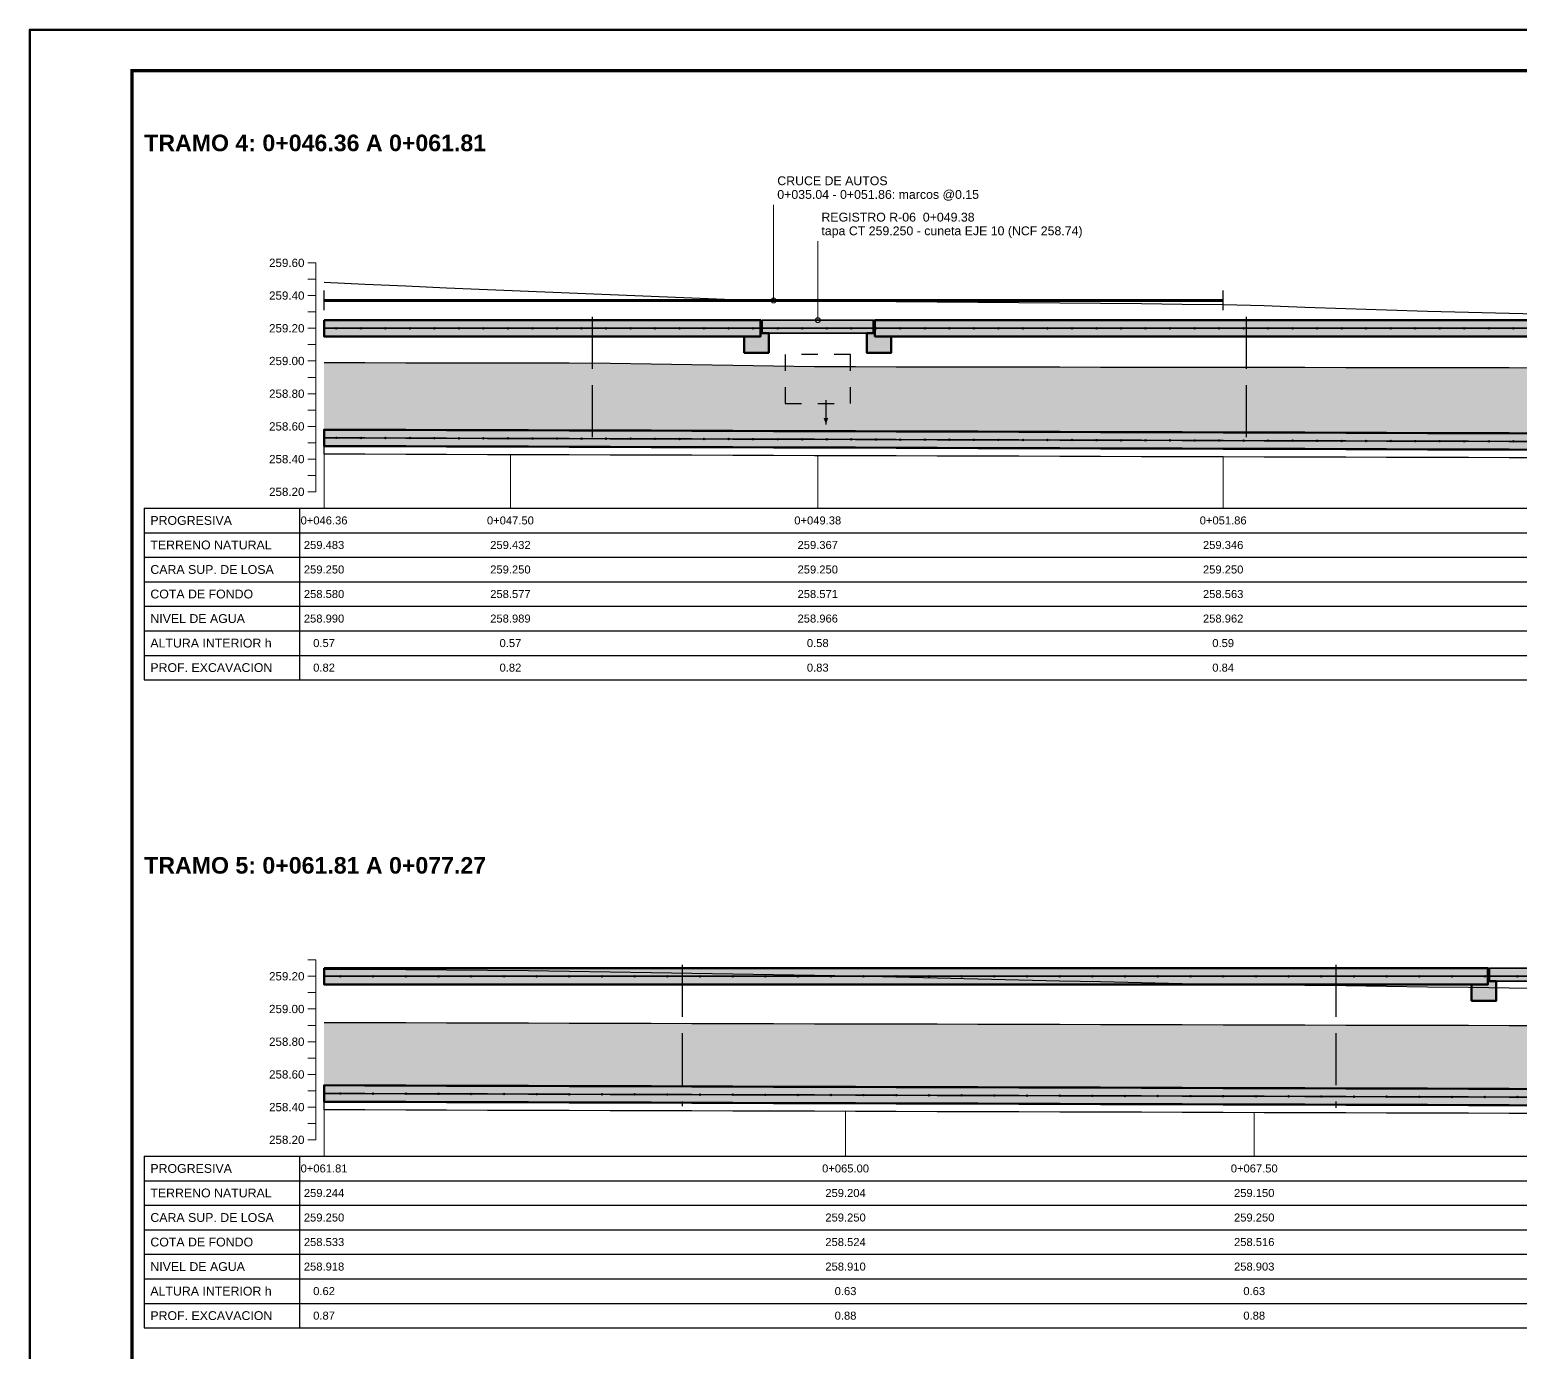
# Model space of a CAD drawing. Header units: metres. Extents: x -573 to 467, y -35 to 119.
# Drawn here: x 86.4 to 95.52, y 6.76 to 14.85 of the extents above; entities that cross this region are included whole.
import ezdxf
from ezdxf.enums import TextEntityAlignment as Align

# ---------------------------------------------------------------- set-up
doc = ezdxf.new("R2010")
doc.units = ezdxf.units.M
doc.header["$LTSCALE"] = 0.25
doc.linetypes.add('DASHED', pattern=[1.524, 1.27, -0.254])
doc.linetypes.add('HIDDEN', pattern=[0.375, 0.25, -0.125])
for name, color, linetype, lineweight in [('ACERO-LONG', 5, 'CONTINUOUS', 35), ('AGUA', 150, 'DASHED', 25), ('CONCRETO', 250, 'CONTINUOUS', 50), ('GRILLA', 9, 'CONTINUOUS', 13), ('LLAMADAS', 30, 'CONTINUOUS', 18), ('MARCO', 7, 'CONTINUOUS', 50), ('REGISTRO', 32, 'CONTINUOUS', 35), ('TITULOS', 160, 'CONTINUOUS', 35)]:
    doc.layers.add(name, color=color, linetype=linetype, lineweight=lineweight)
for name, color, linetype in [('ACERO-PUNTOS', 5, 'CONTINUOUS'), ('CRUCE-VEHICULAR', 30, 'CONTINUOUS'), ('CUNETA-OCULTA', 3, 'HIDDEN'), ('FLUJO', 150, 'CONTINUOUS'), ('GUITARRA', 8, 'CONTINUOUS'), ('JUNTAS', 8, 'DASHED'), ('SOLADO', 8, 'CONTINUOUS'), ('TERRENO-EXISTENTE', 8, 'DASHED'), ('TEXTOS', 7, 'CONTINUOUS')]:
    doc.layers.add(name, color=color, linetype=linetype)
for name, color, linetype, true_color in [('AGUA-RELLENO', 150, 'CONTINUOUS', 0xcde4f6), ('CONCRETO-ACHURADO', 8, 'CONTINUOUS', 0xe2e2e2), ('ISO-TAPA', 255, 'CONTINUOUS', 0xf8f4e6)]:
    doc.layers.add(name, color=color, linetype=linetype, true_color=true_color)
doc.styles.get("Standard").update_dxf_attribs({"font": 'arial.ttf'})
doc.styles.add('TITULOS', font='arialbd.ttf')

# ---------------------------------------------------------------- blocks, each defined once
blk = doc.blocks.new('ACERO-38')
at = {"layer": 'ACERO-PUNTOS'}
h = blk.add_hatch(color=5, dxfattribs=at)
h.dxf.hatch_style = 1
h.paths.add_polyline_path([(-0.00475, 0, 1), (0.00475, 0, 1)])
at = {"layer": 'ACERO-PUNTOS', "color": 5}
blk.add_circle((0, 0), 0.00475, dxfattribs=at)

msp = doc.modelspace()

# ---------------------------------------------------------------- hatches: boundary and pattern name
at = {"layer": 'AGUA-RELLENO', "true_color": 0xcde4f6}
h = msp.add_hatch(color=7, dxfattribs=at)
h.dxf.hatch_style = 1
h.paths.add_polyline_path([(88.2, 12.8151), (88.45, 12.8149), (88.7, 12.8146), (88.95, 12.8144), (89.2, 12.8141), (89.45, 12.8139), (89.7, 12.8136), (89.95, 12.8117), (90.2, 12.8076), (90.45, 12.8036), (90.7, 12.7995), (90.95, 12.7954), (91.2, 12.7913), (91.45, 12.7906), (91.7, 12.7902), (91.95, 12.7898), (92.2, 12.7894), (92.45, 12.789), (92.7, 12.7886), (92.95, 12.7882), (93.2, 12.7878), (93.45, 12.7874), (93.7, 12.787), (93.95, 12.7866), (94.2, 12.7862), (94.45, 12.7859), (94.7, 12.7855), (94.95, 12.7851), (95.2, 12.7847), (95.45, 12.7843), (95.7, 12.7839), (95.84, 12.7837), (95.95, 12.7835), (96.2, 12.7832), (96.45, 12.7828), (96.7, 12.7824), (96.95, 12.782), (97.2, 12.7817), (97.45, 12.7813), (97.7, 12.7809), (97.95, 12.7805), (98.2, 12.7802), (98.45, 12.7798), (98.7, 12.7795), (98.95, 12.7791), (99.2, 12.7787), (99.45, 12.7784), (99.7, 12.778), (99.95, 12.7776), (100.2, 12.7773), (100.45, 12.7769), (100.7, 12.7766), (100.95, 12.7762), (101.2, 12.7759), (101.45, 12.7755), (101.7, 12.7752), (101.84, 12.775), (101.95, 12.7548), (102.2, 12.747), (102.45, 12.7463), (102.7, 12.7457), (102.95, 12.745), (103.2, 12.7444), (103.45, 12.7437), (103.65, 12.7432), (103.65, 12.3583), (103.45, 12.3589), (103.2, 12.3597), (102.95, 12.3605), (102.7, 12.3612), (102.45, 12.362), (102.2, 12.3627), (101.95, 12.3635), (101.84, 12.3638), (101.7, 12.3642), (101.45, 12.365), (101.2, 12.3657), (100.95, 12.3665), (100.7, 12.3673), (100.45, 12.368), (100.2, 12.3688), (99.95, 12.3695), (99.7, 12.3703), (99.45, 12.371), (99.2, 12.3718), (98.95, 12.3725), (98.7, 12.3733), (98.45, 12.374), (98.2, 12.3748), (97.95, 12.3756), (97.7, 12.3763), (97.45, 12.3771), (97.2, 12.3778), (96.95, 12.3786), (96.7, 12.3793), (96.45, 12.3801), (96.2, 12.3808), (95.95, 12.3816), (95.84, 12.3819), (95.7, 12.3824), (95.45, 12.3831), (95.2, 12.3839), (94.95, 12.3846), (94.7, 12.3854), (94.45, 12.3861), (94.2, 12.3869), (93.95, 12.3876), (93.7, 12.3884), (93.45, 12.3891), (93.2, 12.3899), (92.95, 12.3907), (92.7, 12.3914), (92.45, 12.3922), (92.2, 12.3929), (91.95, 12.3937), (91.7, 12.3944), (91.45, 12.3952), (91.2, 12.3959), (90.95, 12.3967), (90.7, 12.3975), (90.45, 12.3982), (90.2, 12.399), (89.95, 12.3997), (89.7, 12.4005), (89.45, 12.4012), (89.2, 12.402), (88.95, 12.4027), (88.7, 12.4035), (88.45, 12.4042), (88.2, 12.405)])
h = msp.add_hatch(color=7, dxfattribs=at)
h.dxf.hatch_style = 1
h.paths.add_polyline_path([(88.2, 8.7807), (88.45, 8.78), (88.7, 8.7794), (88.95, 8.7787), (89.2, 8.7781), (89.45, 8.7774), (89.7, 8.7767), (89.95, 8.7761), (90.2, 8.7754), (90.45, 8.7747), (90.7, 8.7741), (90.95, 8.7735), (91.2, 8.7728), (91.45, 8.7722), (91.7, 8.7716), (91.95, 8.7709), (92.2, 8.7703), (92.45, 8.7696), (92.7, 8.769), (92.95, 8.7684), (93.2, 8.7677), (93.45, 8.7671), (93.7, 8.7665), (93.95, 8.7658), (94.2, 8.7652), (94.45, 8.7646), (94.7, 8.7639), (94.95, 8.7633), (95.2, 8.7627), (95.45, 8.7621), (95.7, 8.7615), (95.95, 8.7609), (96.2, 8.7603), (96.45, 8.7597), (96.7, 8.759), (96.95, 8.7584), (97.2, 8.7578), (97.45, 8.7572), (97.7, 8.7566), (97.95, 8.756), (98.2, 8.7554), (98.45, 8.7548), (98.7, 8.7541), (98.95, 8.7535), (99.2, 8.7529), (99.45, 8.7523), (99.7, 8.7517), (99.95, 8.7511), (100.2, 8.7505), (100.45, 8.7499), (100.7, 8.7493), (100.95, 8.7487), (101.2, 8.7481), (101.45, 8.7475), (101.7, 8.7469), (101.95, 8.7463), (102.2, 8.7457), (102.45, 8.7452), (102.7, 8.7446), (102.95, 8.744), (103.2, 8.7434), (103.45, 8.7429), (103.66, 8.7424), (103.66, 8.3492), (103.45, 8.3498), (103.2, 8.3505), (102.95, 8.3513), (102.7, 8.3521), (102.45, 8.3528), (102.2, 8.3536), (101.95, 8.3543), (101.7, 8.3551), (101.45, 8.3558), (101.2, 8.3566), (100.95, 8.3573), (100.7, 8.3581), (100.45, 8.3589), (100.2, 8.3596), (99.95, 8.3604), (99.7, 8.3611), (99.45, 8.3619), (99.2, 8.3626), (98.95, 8.3634), (98.7, 8.3641), (98.45, 8.3649), (98.2, 8.3656), (97.95, 8.3664), (97.7, 8.3672), (97.45, 8.3679), (97.2, 8.3687), (96.95, 8.3694), (96.7, 8.3702), (96.45, 8.3709), (96.2, 8.3717), (95.95, 8.3724), (95.7, 8.3732), (95.45, 8.3739), (95.2, 8.3747), (94.95, 8.3755), (94.7, 8.3762), (94.45, 8.377), (94.2, 8.3777), (93.95, 8.3785), (93.7, 8.3792), (93.45, 8.38), (93.2, 8.3807), (92.95, 8.3815), (92.7, 8.3823), (92.45, 8.383), (92.2, 8.3838), (91.95, 8.3845), (91.7, 8.3853), (91.45, 8.386), (91.2, 8.3868), (90.95, 8.3875), (90.7, 8.3883), (90.45, 8.389), (90.2, 8.3898), (89.95, 8.3906), (89.7, 8.3913), (89.45, 8.3921), (89.2, 8.3928), (88.95, 8.3936), (88.7, 8.3943), (88.45, 8.3951), (88.2, 8.3958)])
at = {"layer": 'CONCRETO-ACHURADO', "true_color": 0xe2e2e2}
h = msp.add_hatch(color=7, dxfattribs=at)
h.dxf.hatch_style = 1
h.paths.add_polyline_path([(88.2, 13.075), (88.45, 13.075), (88.7, 13.075), (88.95, 13.075), (89.2, 13.075), (89.45, 13.075), (89.7, 13.075), (89.95, 13.075), (90.2, 13.075), (90.45, 13.075), (90.7, 13.075), (90.87, 13.075), (90.87, 12.975), (90.7, 12.975), (90.45, 12.975), (90.2, 12.975), (89.95, 12.975), (89.7, 12.975), (89.45, 12.975), (89.2, 12.975), (88.95, 12.975), (88.7, 12.975), (88.45, 12.975), (88.2, 12.975)])
h = msp.add_hatch(color=7, dxfattribs=at)
h.dxf.hatch_style = 1
h.paths.add_polyline_path([(91.57, 13.075), (91.7, 13.075), (91.95, 13.075), (92.2, 13.075), (92.45, 13.075), (92.7, 13.075), (92.95, 13.075), (93.2, 13.075), (93.45, 13.075), (93.7, 13.075), (93.95, 13.075), (94.2, 13.075), (94.45, 13.075), (94.7, 13.075), (94.95, 13.075), (95.2, 13.075), (95.45, 13.075), (95.7, 13.075), (95.84, 13.075), (95.84, 12.975), (95.7, 12.975), (95.45, 12.975), (95.2, 12.975), (94.95, 12.975), (94.7, 12.975), (94.45, 12.975), (94.2, 12.975), (93.95, 12.975), (93.7, 12.975), (93.45, 12.975), (93.2, 12.975), (92.95, 12.975), (92.7, 12.975), (92.45, 12.975), (92.2, 12.975), (91.95, 12.975), (91.7, 12.975), (91.57, 12.975)])
h = msp.add_hatch(color=7, dxfattribs=at)
h.dxf.hatch_style = 1
h.paths.add_polyline_path([(90.92, 12.995), (90.87, 12.995), (90.87, 12.975), (90.77, 12.975), (90.77, 12.875), (90.92, 12.875)])
h = msp.add_hatch(color=7, dxfattribs=at)
h.dxf.hatch_style = 1
h.paths.add_polyline_path([(91.52, 12.995), (91.57, 12.995), (91.57, 12.975), (91.67, 12.975), (91.67, 12.875), (91.52, 12.875)])
h = msp.add_hatch(color=7, dxfattribs=at)
h.dxf.hatch_style = 1
h.paths.add_polyline_path([(88.2, 12.405), (88.45, 12.4042), (88.7, 12.4035), (88.95, 12.4027), (89.2, 12.402), (89.45, 12.4012), (89.7, 12.4005), (89.95, 12.3997), (90.2, 12.399), (90.45, 12.3982), (90.7, 12.3975), (90.95, 12.3967), (91.2, 12.3959), (91.45, 12.3952), (91.7, 12.3944), (91.95, 12.3937), (92.2, 12.3929), (92.45, 12.3922), (92.7, 12.3914), (92.95, 12.3907), (93.2, 12.3899), (93.45, 12.3891), (93.7, 12.3884), (93.95, 12.3876), (94.2, 12.3869), (94.45, 12.3861), (94.7, 12.3854), (94.95, 12.3846), (95.2, 12.3839), (95.45, 12.3831), (95.7, 12.3824), (95.84, 12.3819), (95.84, 12.2819), (95.7, 12.2824), (95.45, 12.2831), (95.2, 12.2839), (94.95, 12.2846), (94.7, 12.2854), (94.45, 12.2861), (94.2, 12.2869), (93.95, 12.2876), (93.7, 12.2884), (93.45, 12.2891), (93.2, 12.2899), (92.95, 12.2907), (92.7, 12.2914), (92.45, 12.2922), (92.2, 12.2929), (91.95, 12.2937), (91.7, 12.2944), (91.45, 12.2952), (91.2, 12.2959), (90.95, 12.2967), (90.7, 12.2975), (90.45, 12.2982), (90.2, 12.299), (89.95, 12.2997), (89.7, 12.3005), (89.45, 12.3012), (89.2, 12.302), (88.95, 12.3027), (88.7, 12.3035), (88.45, 12.3042), (88.2, 12.305)])
h = msp.add_hatch(color=7, dxfattribs=at)
h.dxf.hatch_style = 1
h.paths.add_polyline_path([(88.2, 9.1125), (88.45, 9.1125), (88.7, 9.1125), (88.95, 9.1125), (89.2, 9.1125), (89.45, 9.1125), (89.7, 9.1125), (89.95, 9.1125), (90.2, 9.1125), (90.45, 9.1125), (90.7, 9.1125), (90.95, 9.1125), (91.2, 9.1125), (91.45, 9.1125), (91.7, 9.1125), (91.95, 9.1125), (92.2, 9.1125), (92.45, 9.1125), (92.7, 9.1125), (92.95, 9.1125), (93.2, 9.1125), (93.45, 9.1125), (93.7, 9.1125), (93.95, 9.1125), (94.2, 9.1125), (94.45, 9.1125), (94.7, 9.1125), (94.95, 9.1125), (95.2, 9.1125), (95.32, 9.1125), (95.32, 9.0125), (95.2, 9.0125), (94.95, 9.0125), (94.7, 9.0125), (94.45, 9.0125), (94.2, 9.0125), (93.95, 9.0125), (93.7, 9.0125), (93.45, 9.0125), (93.2, 9.0125), (92.95, 9.0125), (92.7, 9.0125), (92.45, 9.0125), (92.2, 9.0125), (91.95, 9.0125), (91.7, 9.0125), (91.45, 9.0125), (91.2, 9.0125), (90.95, 9.0125), (90.7, 9.0125), (90.45, 9.0125), (90.2, 9.0125), (89.95, 9.0125), (89.7, 9.0125), (89.45, 9.0125), (89.2, 9.0125), (88.95, 9.0125), (88.7, 9.0125), (88.45, 9.0125), (88.2, 9.0125)])
h = msp.add_hatch(color=7, dxfattribs=at)
h.dxf.hatch_style = 1
h.paths.add_polyline_path([(95.37, 9.0325), (95.32, 9.0325), (95.32, 9.0125), (95.22, 9.0125), (95.22, 8.9125), (95.37, 8.9125)])
h = msp.add_hatch(color=7, dxfattribs=at)
h.dxf.hatch_style = 1
h.paths.add_polyline_path([(88.2, 8.3958), (88.45, 8.3951), (88.7, 8.3943), (88.95, 8.3936), (89.2, 8.3928), (89.45, 8.3921), (89.7, 8.3913), (89.95, 8.3906), (90.2, 8.3898), (90.45, 8.389), (90.7, 8.3883), (90.95, 8.3875), (91.2, 8.3868), (91.45, 8.386), (91.7, 8.3853), (91.95, 8.3845), (92.2, 8.3838), (92.45, 8.383), (92.7, 8.3823), (92.95, 8.3815), (93.2, 8.3807), (93.45, 8.38), (93.7, 8.3792), (93.95, 8.3785), (94.2, 8.3777), (94.45, 8.377), (94.7, 8.3762), (94.95, 8.3755), (95.2, 8.3747), (95.45, 8.3739), (95.7, 8.3732), (95.95, 8.3724), (96.2, 8.3717), (96.45, 8.3709), (96.7, 8.3702), (96.95, 8.3694), (97.2, 8.3687), (97.45, 8.3679), (97.7, 8.3672), (97.95, 8.3664), (98.2, 8.3656), (98.45, 8.3649), (98.7, 8.3641), (98.95, 8.3634), (99.2, 8.3626), (99.45, 8.3619), (99.7, 8.3611), (99.95, 8.3604), (100.2, 8.3596), (100.45, 8.3589), (100.7, 8.3581), (100.95, 8.3573), (101.2, 8.3566), (101.45, 8.3558), (101.7, 8.3551), (101.95, 8.3543), (102.2, 8.3536), (102.45, 8.3528), (102.7, 8.3521), (102.95, 8.3513), (103.2, 8.3505), (103.45, 8.3498), (103.66, 8.3492), (103.66, 8.2492), (103.45, 8.2498), (103.2, 8.2505), (102.95, 8.2513), (102.7, 8.2521), (102.45, 8.2528), (102.2, 8.2536), (101.95, 8.2543), (101.7, 8.2551), (101.45, 8.2558), (101.2, 8.2566), (100.95, 8.2573), (100.7, 8.2581), (100.45, 8.2589), (100.2, 8.2596), (99.95, 8.2604), (99.7, 8.2611), (99.45, 8.2619), (99.2, 8.2626), (98.95, 8.2634), (98.7, 8.2641), (98.45, 8.2649), (98.2, 8.2656), (97.95, 8.2664), (97.7, 8.2672), (97.45, 8.2679), (97.2, 8.2687), (96.95, 8.2694), (96.7, 8.2702), (96.45, 8.2709), (96.2, 8.2717), (95.95, 8.2724), (95.7, 8.2732), (95.45, 8.2739), (95.2, 8.2747), (94.95, 8.2755), (94.7, 8.2762), (94.45, 8.277), (94.2, 8.2777), (93.95, 8.2785), (93.7, 8.2792), (93.45, 8.28), (93.2, 8.2807), (92.95, 8.2815), (92.7, 8.2823), (92.45, 8.283), (92.2, 8.2838), (91.95, 8.2845), (91.7, 8.2853), (91.45, 8.286), (91.2, 8.2868), (90.95, 8.2875), (90.7, 8.2883), (90.45, 8.289), (90.2, 8.2898), (89.95, 8.2906), (89.7, 8.2913), (89.45, 8.2921), (89.2, 8.2928), (88.95, 8.2936), (88.7, 8.2943), (88.45, 8.2951), (88.2, 8.2958)])
at = {"layer": 'ISO-TAPA', "true_color": 0xf8f4e6}
h = msp.add_hatch(color=7, dxfattribs=at)
h.dxf.hatch_style = 1
h.paths.add_polyline_path([(90.88, 13.075), (91.56, 13.075), (91.56, 12.995), (90.88, 12.995)])
h = msp.add_hatch(color=7, dxfattribs=at)
h.dxf.hatch_style = 1
h.paths.add_polyline_path([(95.33, 9.1125), (96.01, 9.1125), (96.01, 9.0325), (95.33, 9.0325)])

# ---------------------------------------------------------------- linework, layer by layer
at = {"layer": 'ACERO-LONG'}
for points in [[(88.2, 13.025), (88.45, 13.025), (88.7, 13.025), (88.95, 13.025), (89.2, 13.025), (89.45, 13.025), (89.7, 13.025), (89.95, 13.025), (90.2, 13.025), (90.45, 13.025), (90.7, 13.025), (90.95, 13.025), (91.2, 13.025), (91.45, 13.025), (91.7, 13.025), (91.95, 13.025), (92.2, 13.025), (92.45, 13.025), (92.7, 13.025), (92.95, 13.025), (93.2, 13.025), (93.45, 13.025), (93.7, 13.025), (93.95, 13.025), (94.2, 13.025), (94.45, 13.025), (94.7, 13.025), (94.95, 13.025), (95.2, 13.025), (95.45, 13.025), (95.7, 13.025)], [(88.2, 12.355), (88.45, 12.3542), (88.7, 12.3535), (88.95, 12.3527), (89.2, 12.352), (89.45, 12.3512), (89.7, 12.3505), (89.95, 12.3497), (90.2, 12.349), (90.45, 12.3482), (90.7, 12.3475), (90.95, 12.3467), (91.2, 12.3459), (91.45, 12.3452), (91.7, 12.3444), (91.95, 12.3437), (92.2, 12.3429), (92.45, 12.3422), (92.7, 12.3414), (92.95, 12.3407), (93.2, 12.3399), (93.45, 12.3391), (93.7, 12.3384), (93.95, 12.3376), (94.2, 12.3369), (94.45, 12.3361), (94.7, 12.3354), (94.95, 12.3346), (95.2, 12.3339), (95.45, 12.3331), (95.7, 12.3324)], [(88.2, 9.0625), (88.45, 9.0625), (88.7, 9.0625), (88.95, 9.0625), (89.2, 9.0625), (89.45, 9.0625), (89.7, 9.0625), (89.95, 9.0625), (90.2, 9.0625), (90.45, 9.0625), (90.7, 9.0625), (90.95, 9.0625), (91.2, 9.0625), (91.45, 9.0625), (91.7, 9.0625), (91.95, 9.0625), (92.2, 9.0625), (92.45, 9.0625), (92.7, 9.0625), (92.95, 9.0625), (93.2, 9.0625), (93.45, 9.0625), (93.7, 9.0625), (93.95, 9.0625), (94.2, 9.0625), (94.45, 9.0625), (94.7, 9.0625), (94.95, 9.0625), (95.2, 9.0625), (95.45, 9.0625), (95.7, 9.0625)], [(88.2, 8.3458), (88.45, 8.3451), (88.7, 8.3443), (88.95, 8.3436), (89.2, 8.3428), (89.45, 8.3421), (89.7, 8.3413), (89.95, 8.3406), (90.2, 8.3398), (90.45, 8.339), (90.7, 8.3383), (90.95, 8.3375), (91.2, 8.3368), (91.45, 8.336), (91.7, 8.3353), (91.95, 8.3345), (92.2, 8.3338), (92.45, 8.333), (92.7, 8.3323), (92.95, 8.3315), (93.2, 8.3307), (93.45, 8.33), (93.7, 8.3292), (93.95, 8.3285), (94.2, 8.3277), (94.45, 8.327), (94.7, 8.3262), (94.95, 8.3255), (95.2, 8.3247), (95.45, 8.3239), (95.7, 8.3232)]]:
    msp.add_lwpolyline(points, dxfattribs=at)
at = {"layer": 'AGUA'}
for points in [[(88.2, 12.8151), (88.45, 12.8149), (88.7, 12.8146), (88.95, 12.8144), (89.2, 12.8141), (89.45, 12.8139), (89.7, 12.8136), (89.95, 12.8117), (90.2, 12.8076), (90.45, 12.8036), (90.7, 12.7995), (90.95, 12.7954), (91.2, 12.7913), (91.45, 12.7906), (91.7, 12.7902), (91.95, 12.7898), (92.2, 12.7894), (92.45, 12.789), (92.7, 12.7886), (92.95, 12.7882), (93.2, 12.7878), (93.45, 12.7874), (93.7, 12.787), (93.95, 12.7866), (94.2, 12.7862), (94.45, 12.7859), (94.7, 12.7855), (94.95, 12.7851), (95.2, 12.7847), (95.45, 12.7843), (95.7, 12.7839)], [(88.2, 8.7807), (88.45, 8.78), (88.7, 8.7794), (88.95, 8.7787), (89.2, 8.7781), (89.45, 8.7774), (89.7, 8.7767), (89.95, 8.7761), (90.2, 8.7754), (90.45, 8.7747), (90.7, 8.7741), (90.95, 8.7735), (91.2, 8.7728), (91.45, 8.7722), (91.7, 8.7716), (91.95, 8.7709), (92.2, 8.7703), (92.45, 8.7696), (92.7, 8.769), (92.95, 8.7684), (93.2, 8.7677), (93.45, 8.7671), (93.7, 8.7665), (93.95, 8.7658), (94.2, 8.7652), (94.45, 8.7646), (94.7, 8.7639), (94.95, 8.7633), (95.2, 8.7627), (95.45, 8.7621), (95.7, 8.7615)]]:
    msp.add_lwpolyline(points, dxfattribs=at)
at = {"layer": 'CONCRETO'}
for points in [[(88.2, 13.075), (88.45, 13.075), (88.7, 13.075), (88.95, 13.075), (89.2, 13.075), (89.45, 13.075), (89.7, 13.075), (89.95, 13.075), (90.2, 13.075), (90.45, 13.075), (90.7, 13.075), (90.87, 13.075), (90.87, 12.975), (90.7, 12.975), (90.45, 12.975), (90.2, 12.975), (89.95, 12.975), (89.7, 12.975), (89.45, 12.975), (89.2, 12.975), (88.95, 12.975), (88.7, 12.975), (88.45, 12.975), (88.2, 12.975)], [(90.92, 12.995), (90.87, 12.995), (90.87, 12.975), (90.77, 12.975), (90.77, 12.875), (90.92, 12.875)], [(91.52, 12.995), (91.57, 12.995), (91.57, 12.975), (91.67, 12.975), (91.67, 12.875), (91.52, 12.875)], [(88.2, 9.1125), (88.45, 9.1125), (88.7, 9.1125), (88.95, 9.1125), (89.2, 9.1125), (89.45, 9.1125), (89.7, 9.1125), (89.95, 9.1125), (90.2, 9.1125), (90.45, 9.1125), (90.7, 9.1125), (90.95, 9.1125), (91.2, 9.1125), (91.45, 9.1125), (91.7, 9.1125), (91.95, 9.1125), (92.2, 9.1125), (92.45, 9.1125), (92.7, 9.1125), (92.95, 9.1125), (93.2, 9.1125), (93.45, 9.1125), (93.7, 9.1125), (93.95, 9.1125), (94.2, 9.1125), (94.45, 9.1125), (94.7, 9.1125), (94.95, 9.1125), (95.2, 9.1125), (95.32, 9.1125), (95.32, 9.0125), (95.2, 9.0125), (94.95, 9.0125), (94.7, 9.0125), (94.45, 9.0125), (94.2, 9.0125), (93.95, 9.0125), (93.7, 9.0125), (93.45, 9.0125), (93.2, 9.0125), (92.95, 9.0125), (92.7, 9.0125), (92.45, 9.0125), (92.2, 9.0125), (91.95, 9.0125), (91.7, 9.0125), (91.45, 9.0125), (91.2, 9.0125), (90.95, 9.0125), (90.7, 9.0125), (90.45, 9.0125), (90.2, 9.0125), (89.95, 9.0125), (89.7, 9.0125), (89.45, 9.0125), (89.2, 9.0125), (88.95, 9.0125), (88.7, 9.0125), (88.45, 9.0125), (88.2, 9.0125)], [(95.37, 9.0325), (95.32, 9.0325), (95.32, 9.0125), (95.22, 9.0125), (95.22, 8.9125), (95.37, 8.9125)]]:
    msp.add_lwpolyline(points, close=True, dxfattribs=at)
for points in [[(95.7, 12.975), (95.45, 12.975), (95.2, 12.975), (94.95, 12.975), (94.7, 12.975), (94.45, 12.975), (94.2, 12.975), (93.95, 12.975), (93.7, 12.975), (93.45, 12.975), (93.2, 12.975), (92.95, 12.975), (92.7, 12.975), (92.45, 12.975), (92.2, 12.975), (91.95, 12.975), (91.7, 12.975), (91.57, 12.975), (91.57, 13.075), (91.7, 13.075), (91.95, 13.075), (92.2, 13.075), (92.45, 13.075), (92.7, 13.075), (92.95, 13.075), (93.2, 13.075), (93.45, 13.075), (93.7, 13.075), (93.95, 13.075), (94.2, 13.075), (94.45, 13.075), (94.7, 13.075), (94.95, 13.075), (95.2, 13.075), (95.45, 13.075), (95.7, 13.075)], [(95.7, 12.2824), (95.45, 12.2831), (95.2, 12.2839), (94.95, 12.2846), (94.7, 12.2854), (94.45, 12.2861), (94.2, 12.2869), (93.95, 12.2876), (93.7, 12.2884), (93.45, 12.2891), (93.2, 12.2899), (92.95, 12.2907), (92.7, 12.2914), (92.45, 12.2922), (92.2, 12.2929), (91.95, 12.2937), (91.7, 12.2944), (91.45, 12.2952), (91.2, 12.2959), (90.95, 12.2967), (90.7, 12.2975), (90.45, 12.2982), (90.2, 12.299), (89.95, 12.2997), (89.7, 12.3005), (89.45, 12.3012), (89.2, 12.302), (88.95, 12.3027), (88.7, 12.3035), (88.45, 12.3042), (88.2, 12.305), (88.2, 12.405), (88.45, 12.4042), (88.7, 12.4035), (88.95, 12.4027), (89.2, 12.402), (89.45, 12.4012), (89.7, 12.4005), (89.95, 12.3997), (90.2, 12.399), (90.45, 12.3982), (90.7, 12.3975), (90.95, 12.3967), (91.2, 12.3959), (91.45, 12.3952), (91.7, 12.3944), (91.95, 12.3937), (92.2, 12.3929), (92.45, 12.3922), (92.7, 12.3914), (92.95, 12.3907), (93.2, 12.3899), (93.45, 12.3891), (93.7, 12.3884), (93.95, 12.3876), (94.2, 12.3869), (94.45, 12.3861), (94.7, 12.3854), (94.95, 12.3846), (95.2, 12.3839), (95.45, 12.3831), (95.7, 12.3824)], [(95.7, 8.2732), (95.45, 8.2739), (95.2, 8.2747), (94.95, 8.2755), (94.7, 8.2762), (94.45, 8.277), (94.2, 8.2777), (93.95, 8.2785), (93.7, 8.2792), (93.45, 8.28), (93.2, 8.2807), (92.95, 8.2815), (92.7, 8.2823), (92.45, 8.283), (92.2, 8.2838), (91.95, 8.2845), (91.7, 8.2853), (91.45, 8.286), (91.2, 8.2868), (90.95, 8.2875), (90.7, 8.2883), (90.45, 8.289), (90.2, 8.2898), (89.95, 8.2906), (89.7, 8.2913), (89.45, 8.2921), (89.2, 8.2928), (88.95, 8.2936), (88.7, 8.2943), (88.45, 8.2951), (88.2, 8.2958), (88.2, 8.3958), (88.45, 8.3951), (88.7, 8.3943), (88.95, 8.3936), (89.2, 8.3928), (89.45, 8.3921), (89.7, 8.3913), (89.95, 8.3906), (90.2, 8.3898), (90.45, 8.389), (90.7, 8.3883), (90.95, 8.3875), (91.2, 8.3868), (91.45, 8.386), (91.7, 8.3853), (91.95, 8.3845), (92.2, 8.3838), (92.45, 8.383), (92.7, 8.3823), (92.95, 8.3815), (93.2, 8.3807), (93.45, 8.38), (93.7, 8.3792), (93.95, 8.3785), (94.2, 8.3777), (94.45, 8.377), (94.7, 8.3762), (94.95, 8.3755), (95.2, 8.3747), (95.45, 8.3739), (95.7, 8.3732)]]:
    msp.add_lwpolyline(points, dxfattribs=at)
at = {"layer": 'CRUCE-VEHICULAR'}
for p, q in [((88.2, 13.135), (88.2, 13.255)), ((93.7, 13.135), (93.7, 13.255))]:
    msp.add_line(p, q, dxfattribs=at)
at = {"layer": 'CRUCE-VEHICULAR', "const_width": 0.02}
msp.add_lwpolyline([(88.2, 13.195), (93.7, 13.195)], dxfattribs=at)
at = {"layer": 'CUNETA-OCULTA'}
msp.add_lwpolyline([(91.02, 12.565), (91.42, 12.565), (91.42, 12.865), (91.02, 12.865)], close=True, dxfattribs=at)
at = {"layer": 'FLUJO'}
msp.add_line((91.27, 12.585), (91.27, 12.4359), dxfattribs=at)
msp.add_solid([(91.27, 12.4359), (91.284, 12.4759), (91.256, 12.4759)], dxfattribs=at)
at = {"layer": 'GRILLA'}
for p, q in [((88.1, 13.425), (88.15, 13.425)), ((88.15, 12.025), (88.15, 13.425)), ((88.1, 13.325), (88.15, 13.325)), ((88.1, 13.225), (88.15, 13.225)), ((88.1, 13.125), (88.15, 13.125)), ((88.1, 13.025), (88.15, 13.025)), ((88.1, 12.925), (88.15, 12.925)), ((88.1, 12.825), (88.15, 12.825)), ((88.1, 12.725), (88.15, 12.725)), ((88.1, 12.625), (88.15, 12.625)), ((88.1, 12.525), (88.15, 12.525)), ((88.1, 12.425), (88.15, 12.425)), ((88.1, 12.325), (88.15, 12.325)), ((88.1, 12.225), (88.15, 12.225)), ((88.2, 11.925), (88.2, 12.255)), ((89.34, 11.925), (89.34, 12.2516)), ((91.22, 11.925), (91.22, 12.2459)), ((93.7, 11.925), (93.7, 12.2384)), ((88.1, 12.125), (88.15, 12.125)), ((88.1, 12.025), (88.15, 12.025)), ((88.1, 9.1625), (88.15, 9.1625)), ((88.15, 8.0625), (88.15, 9.1625)), ((88.1, 9.0625), (88.15, 9.0625)), ((88.1, 8.9625), (88.15, 8.9625)), ((88.1, 8.8625), (88.15, 8.8625)), ((88.1, 8.7625), (88.15, 8.7625)), ((88.1, 8.6625), (88.15, 8.6625)), ((88.1, 8.5625), (88.15, 8.5625)), ((88.1, 8.4625), (88.15, 8.4625)), ((88.1, 8.3625), (88.15, 8.3625)), ((88.1, 8.2625), (88.15, 8.2625)), ((88.2, 7.9625), (88.2, 8.2458)), ((91.39, 7.9625), (91.39, 8.2362)), ((93.89, 7.9625), (93.89, 8.2287)), ((88.1, 8.1625), (88.15, 8.1625)), ((88.1, 8.0625), (88.15, 8.0625))]:
    msp.add_line(p, q, dxfattribs=at)
at = {"layer": 'GUITARRA'}
for p, q in [((87.1, 11.925), (103.65, 11.925)), ((87.1, 11.925), (87.1, 10.875)), ((88.05, 11.925), (88.05, 10.875)), ((87.1, 11.775), (103.65, 11.775)), ((87.1, 11.625), (103.65, 11.625)), ((87.1, 11.475), (103.65, 11.475)), ((87.1, 11.325), (103.65, 11.325)), ((87.1, 11.175), (103.65, 11.175)), ((87.1, 11.025), (103.65, 11.025)), ((87.1, 10.875), (103.65, 10.875)), ((87.1, 7.9625), (103.66, 7.9625)), ((87.1, 7.9625), (87.1, 6.9125)), ((88.05, 7.9625), (88.05, 6.9125)), ((87.1, 7.8125), (103.66, 7.8125)), ((87.1, 7.6625), (103.66, 7.6625)), ((87.1, 7.5125), (103.66, 7.5125)), ((87.1, 7.3625), (103.66, 7.3625)), ((87.1, 7.2125), (103.66, 7.2125)), ((87.1, 7.0625), (103.66, 7.0625)), ((87.1, 6.9125), (103.66, 6.9125))]:
    msp.add_line(p, q, dxfattribs=at)
at = {"layer": 'JUNTAS'}
for p, q in [((89.84, 13.095), (89.84, 12.28)), ((93.84, 13.095), (93.84, 12.268)), ((90.39, 9.1325), (90.39, 8.2692)), ((94.39, 9.1325), (94.39, 8.2572))]:
    msp.add_line(p, q, dxfattribs=at)
at = {"layer": 'LLAMADAS'}
for p, q in [((90.95, 13.195), (90.95, 13.7801)), ((91.22, 13.075), (91.22, 13.5577))]:
    msp.add_line(p, q, dxfattribs=at)
for centre in [(90.95, 13.195), (91.22, 13.075)]:
    msp.add_circle(centre, 0.015, dxfattribs=at)
at = {"layer": 'MARCO'}
msp.add_lwpolyline([(86.4, 0), (107.425, 0), (107.425, 14.85), (86.4, 14.85)], close=True, dxfattribs=at)
at = {"layer": 'MARCO', "const_width": 0.02}
msp.add_lwpolyline([(87.025, 0.25), (107.175, 0.25), (107.175, 14.6), (87.025, 14.6)], close=True, dxfattribs=at)
at = {"layer": 'REGISTRO'}
for points in [[(90.88, 13.075), (91.56, 13.075), (91.56, 12.995), (90.88, 12.995)], [(95.33, 9.1125), (96.01, 9.1125), (96.01, 9.0325), (95.33, 9.0325)]]:
    msp.add_lwpolyline(points, close=True, dxfattribs=at)
at = {"layer": 'SOLADO'}
for points in [[(95.7, 12.2324), (95.45, 12.2331), (95.2, 12.2339), (94.95, 12.2346), (94.7, 12.2354), (94.45, 12.2361), (94.2, 12.2369), (93.95, 12.2376), (93.7, 12.2384), (93.45, 12.2391), (93.2, 12.2399), (92.95, 12.2407), (92.7, 12.2414), (92.45, 12.2422), (92.2, 12.2429), (91.95, 12.2437), (91.7, 12.2444), (91.45, 12.2452), (91.2, 12.2459), (90.95, 12.2467), (90.7, 12.2475), (90.45, 12.2482), (90.2, 12.249), (89.95, 12.2497), (89.7, 12.2505), (89.45, 12.2512), (89.2, 12.252), (88.95, 12.2527), (88.7, 12.2535), (88.45, 12.2542), (88.2, 12.255), (88.2, 12.305), (88.45, 12.3042), (88.7, 12.3035), (88.95, 12.3027), (89.2, 12.302), (89.45, 12.3012), (89.7, 12.3005), (89.95, 12.2997), (90.2, 12.299), (90.45, 12.2982), (90.7, 12.2975), (90.95, 12.2967), (91.2, 12.2959), (91.45, 12.2952), (91.7, 12.2944), (91.95, 12.2937), (92.2, 12.2929), (92.45, 12.2922), (92.7, 12.2914), (92.95, 12.2907), (93.2, 12.2899), (93.45, 12.2891), (93.7, 12.2884), (93.95, 12.2876), (94.2, 12.2869), (94.45, 12.2861), (94.7, 12.2854), (94.95, 12.2846), (95.2, 12.2839), (95.45, 12.2831), (95.7, 12.2824)], [(95.7, 8.2232), (95.45, 8.2239), (95.2, 8.2247), (94.95, 8.2255), (94.7, 8.2262), (94.45, 8.227), (94.2, 8.2277), (93.95, 8.2285), (93.7, 8.2292), (93.45, 8.23), (93.2, 8.2307), (92.95, 8.2315), (92.7, 8.2323), (92.45, 8.233), (92.2, 8.2338), (91.95, 8.2345), (91.7, 8.2353), (91.45, 8.236), (91.2, 8.2368), (90.95, 8.2375), (90.7, 8.2383), (90.45, 8.239), (90.2, 8.2398), (89.95, 8.2406), (89.7, 8.2413), (89.45, 8.2421), (89.2, 8.2428), (88.95, 8.2436), (88.7, 8.2443), (88.45, 8.2451), (88.2, 8.2458), (88.2, 8.2958), (88.45, 8.2951), (88.7, 8.2943), (88.95, 8.2936), (89.2, 8.2928), (89.45, 8.2921), (89.7, 8.2913), (89.95, 8.2906), (90.2, 8.2898), (90.45, 8.289), (90.7, 8.2883), (90.95, 8.2875), (91.2, 8.2868), (91.45, 8.286), (91.7, 8.2853), (91.95, 8.2845), (92.2, 8.2838), (92.45, 8.283), (92.7, 8.2823), (92.95, 8.2815), (93.2, 8.2807), (93.45, 8.28), (93.7, 8.2792), (93.95, 8.2785), (94.2, 8.2777), (94.45, 8.277), (94.7, 8.2762), (94.95, 8.2755), (95.2, 8.2747), (95.45, 8.2739), (95.7, 8.2732)]]:
    msp.add_lwpolyline(points, dxfattribs=at)
at = {"layer": 'TERRENO-EXISTENTE'}
for points in [[(88.2, 13.3077), (88.45, 13.2957), (88.7, 13.2837), (88.95, 13.2725), (89.2, 13.2622), (89.45, 13.252), (89.7, 13.2417), (89.95, 13.2315), (90.2, 13.2212), (90.45, 13.211), (90.7, 13.2007), (90.95, 13.1941), (91.2, 13.1922), (91.45, 13.1903), (91.7, 13.1883), (91.95, 13.1864), (92.2, 13.1844), (92.45, 13.1825), (92.7, 13.1805), (92.95, 13.1782), (93.2, 13.1757), (93.45, 13.1732), (93.7, 13.1707), (93.95, 13.1636), (94.2, 13.1547), (94.45, 13.1459), (94.7, 13.137), (94.95, 13.1294), (95.2, 13.1235), (95.45, 13.1177), (95.7, 13.1118)], [(88.2, 9.1066), (88.45, 9.1051), (88.7, 9.1036), (88.95, 9.1021), (89.2, 9.1006), (89.45, 9.0985), (89.7, 9.0944), (89.95, 9.0903), (90.2, 9.0861), (90.45, 9.082), (90.7, 9.0779), (90.95, 9.0738), (91.2, 9.0696), (91.45, 9.0651), (91.7, 9.0592), (91.95, 9.0533), (92.2, 9.0475), (92.45, 9.0416), (92.7, 9.0357), (92.95, 9.0298), (93.2, 9.024), (93.45, 9.0187), (93.7, 9.0153), (93.95, 9.0119), (94.2, 9.0086), (94.45, 9.0052), (94.7, 9.0018), (94.95, 8.9984), (95.2, 8.9951), (95.45, 8.992), (95.7, 8.9902)]]:
    msp.add_lwpolyline(points, dxfattribs=at)

# ---------------------------------------------------------------- block references
for p in [(88.275, 13.025), (88.425, 13.025), (88.575, 13.025), (88.725, 13.025), (88.875, 13.025), (89.025, 13.025), (89.175, 13.025), (89.325, 13.025), (89.475, 13.025), (89.625, 13.025), (89.775, 13.025), (89.925, 13.025), (90.075, 13.025), (90.225, 13.025), (90.375, 13.025), (90.525, 13.025), (90.675, 13.025), (90.825, 13.025), (90.975, 13.025), (91.125, 13.025), (91.275, 13.025), (91.425, 13.025), (91.575, 13.025), (91.725, 13.025), (91.875, 13.025), (92.025, 13.025), (92.175, 13.025), (92.325, 13.025), (92.475, 13.025), (92.625, 13.025), (92.775, 13.025), (92.925, 13.025), (93.075, 13.025), (93.225, 13.025), (93.375, 13.025), (93.525, 13.025), (93.675, 13.025), (93.825, 13.025), (93.975, 13.025), (94.125, 13.025), (94.275, 13.025), (94.425, 13.025), (94.575, 13.025), (94.725, 13.025), (94.875, 13.025), (95.025, 13.025), (95.175, 13.025), (95.325, 13.025), (95.475, 13.025), (88.275, 12.3548), (88.425, 12.3543), (88.575, 12.3539), (88.725, 12.3534), (88.875, 12.353), (89.025, 12.3525), (89.175, 12.3521), (89.325, 12.3516), (89.475, 12.3511), (89.625, 12.3507), (89.775, 12.3502), (89.925, 12.3498), (90.075, 12.3493), (90.225, 12.3489), (90.375, 12.3484), (90.525, 12.348), (90.675, 12.3475), (90.825, 12.3471), (90.975, 12.3466), (91.125, 12.3462), (91.275, 12.3457), (91.425, 12.3453), (91.575, 12.3448), (91.725, 12.3444), (91.875, 12.3439), (92.025, 12.3434), (92.175, 12.343), (92.325, 12.3425), (92.475, 12.3421), (92.625, 12.3416), (92.775, 12.3412), (92.925, 12.3407), (93.075, 12.3403), (93.225, 12.3398), (93.375, 12.3394), (93.525, 12.3389), (93.675, 12.3385), (93.825, 12.338), (93.975, 12.3376), (94.125, 12.3371), (94.275, 12.3367), (94.425, 12.3362), (94.575, 12.3357), (94.725, 12.3353), (94.875, 12.3348), (95.025, 12.3344), (95.175, 12.3339), (95.325, 12.3335), (95.475, 12.333), (88.3, 9.0625), (88.5, 9.0625), (88.7, 9.0625), (88.9, 9.0625), (89.1, 9.0625), (89.3, 9.0625), (89.5, 9.0625), (89.7, 9.0625), (89.9, 9.0625), (90.1, 9.0625), (90.3, 9.0625), (90.5, 9.0625), (90.7, 9.0625), (90.9, 9.0625), (91.1, 9.0625), (91.3, 9.0625), (91.5, 9.0625), (91.7, 9.0625), (91.9, 9.0625), (92.1, 9.0625), (92.3, 9.0625), (92.5, 9.0625), (92.7, 9.0625), (92.9, 9.0625), (93.1, 9.0625), (93.3, 9.0625), (93.5, 9.0625), (93.7, 9.0625), (93.9, 9.0625), (94.1, 9.0625), (94.3, 9.0625), (94.5, 9.0625), (94.7, 9.0625), (94.9, 9.0625), (95.1, 9.0625), (95.3, 9.0625), (95.5, 9.0625), (88.3, 8.3455), (88.5, 8.3449), (88.7, 8.3443), (88.9, 8.3437), (89.1, 8.3431), (89.3, 8.3425), (89.5, 8.3419), (89.7, 8.3413), (89.9, 8.3407), (90.1, 8.3401), (90.3, 8.3395), (90.5, 8.3389), (90.7, 8.3383), (90.9, 8.3377), (91.1, 8.3371), (91.3, 8.3365), (91.5, 8.3359), (91.7, 8.3353), (91.9, 8.3347), (92.1, 8.3341), (92.3, 8.3335), (92.5, 8.3329), (92.7, 8.3323), (92.9, 8.3317), (93.1, 8.331), (93.3, 8.3304), (93.5, 8.3298), (93.7, 8.3292), (93.9, 8.3286), (94.1, 8.328), (94.3, 8.3274), (94.5, 8.3268), (94.7, 8.3262), (94.9, 8.3256), (95.1, 8.325), (95.3, 8.3244), (95.5, 8.3238)]:
    msp.add_blockref('ACERO-38', p)

# ---------------------------------------------------------------- texts
at = {"layer": 'TEXTOS', "color": 30}
for s, p in [('CRUCE DE AUTOS', (90.9725, 13.8838)), ('0+035.04 - 0+051.86: marcos @0.15', (90.9725, 13.8001))]:
    msp.add_text(s, height=0.054, dxfattribs=at).set_placement(p, align=Align.BOTTOM_LEFT)
at = {"layer": 'TEXTOS', "color": 7}
for s, p in [('REGISTRO R-06  0+049.38', (91.2425, 13.6614)), ('tapa CT 259.250 - cuneta EJE 10 (NCF 258.74)', (91.2425, 13.5777))]:
    msp.add_text(s, height=0.054, dxfattribs=at).set_placement(p, align=Align.BOTTOM_LEFT)
at = {"layer": 'TEXTOS'}
for s, p in [('259.60', (88.08, 13.425)), ('259.40', (88.08, 13.225)), ('259.20', (88.08, 13.025)), ('259.00', (88.08, 12.825)), ('258.80', (88.08, 12.625)), ('258.60', (88.08, 12.425)), ('258.40', (88.08, 12.225)), ('258.20', (88.08, 12.025)), ('259.20', (88.08, 9.0625)), ('259.00', (88.08, 8.8625)), ('258.80', (88.08, 8.6625)), ('258.60', (88.08, 8.4625)), ('258.40', (88.08, 8.2625)), ('258.20', (88.08, 8.0625))]:
    msp.add_text(s, height=0.05063, dxfattribs=at).set_placement(p, align=Align.MIDDLE_RIGHT)
for s, p in [('PROGRESIVA', (87.1375, 11.85)), ('TERRENO NATURAL', (87.1375, 11.7)), ('CARA SUP. DE LOSA', (87.1375, 11.55)), ('COTA DE FONDO', (87.1375, 11.4)), ('NIVEL DE AGUA', (87.1375, 11.25)), ('ALTURA INTERIOR h', (87.1375, 11.1)), ('PROF. EXCAVACION', (87.1375, 10.95)), ('PROGRESIVA', (87.1375, 7.8875)), ('TERRENO NATURAL', (87.1375, 7.7375)), ('CARA SUP. DE LOSA', (87.1375, 7.5875)), ('COTA DE FONDO', (87.1375, 7.4375)), ('NIVEL DE AGUA', (87.1375, 7.2875)), ('ALTURA INTERIOR h', (87.1375, 7.1375)), ('PROF. EXCAVACION', (87.1375, 6.9875))]:
    msp.add_text(s, height=0.054, dxfattribs=at).set_placement(p, align=Align.MIDDLE_LEFT)
for s, p in [('0+046.36', (88.2, 11.85)), ('0+047.50', (89.34, 11.85)), ('0+049.38', (91.22, 11.85)), ('0+051.86', (93.7, 11.85)), ('259.483', (88.2, 11.7)), ('259.432', (89.34, 11.7)), ('259.367', (91.22, 11.7)), ('259.346', (93.7, 11.7)), ('259.250', (88.2, 11.55)), ('259.250', (89.34, 11.55)), ('259.250', (91.22, 11.55)), ('259.250', (93.7, 11.55)), ('258.580', (88.2, 11.4)), ('258.577', (89.34, 11.4)), ('258.571', (91.22, 11.4)), ('258.563', (93.7, 11.4)), ('258.990', (88.2, 11.25)), ('258.989', (89.34, 11.25)), ('258.966', (91.22, 11.25)), ('258.962', (93.7, 11.25)), ('0.57', (88.2, 11.1)), ('0.57', (89.34, 11.1)), ('0.58', (91.22, 11.1)), ('0.59', (93.7, 11.1)), ('0.82', (88.2, 10.95)), ('0.82', (89.34, 10.95)), ('0.83', (91.22, 10.95)), ('0.84', (93.7, 10.95)), ('0+061.81', (88.2, 7.8875)), ('0+065.00', (91.39, 7.8875)), ('0+067.50', (93.89, 7.8875)), ('259.244', (88.2, 7.7375)), ('259.204', (91.39, 7.7375)), ('259.150', (93.89, 7.7375)), ('259.250', (88.2, 7.5875)), ('259.250', (91.39, 7.5875)), ('259.250', (93.89, 7.5875)), ('258.533', (88.2, 7.4375)), ('258.524', (91.39, 7.4375)), ('258.516', (93.89, 7.4375)), ('258.918', (88.2, 7.2875)), ('258.910', (91.39, 7.2875)), ('258.903', (93.89, 7.2875)), ('0.62', (88.2, 7.1375)), ('0.63', (91.39, 7.1375)), ('0.63', (93.89, 7.1375)), ('0.87', (88.2, 6.9875)), ('0.88', (91.39, 6.9875)), ('0.88', (93.89, 6.9875))]:
    msp.add_text(s, height=0.04894, dxfattribs=at).set_placement(p, align=Align.MIDDLE_CENTER)
at = {"layer": 'TITULOS', "style": 'TITULOS'}
for s, p in [('TRAMO 4: 0+046.36 A 0+061.81', (87.1, 14.0775)), ('TRAMO 5: 0+061.81 A 0+077.27', (87.1, 9.6599))]:
    msp.add_text(s, height=0.10125, dxfattribs=at).set_placement(p, align=Align.BOTTOM_LEFT)

doc.saveas('drawing.dxf')
